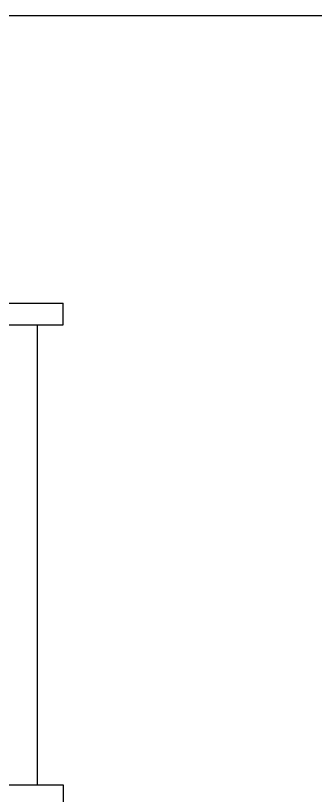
# Model space of a CAD drawing. Header units: inches. Extents: x -5096374 to -5070857, y -3259973 to -3243900.
# Drawn here: x -5078927.6 to -5078857.9, y -3259180.6 to -3258999.2 of the extents above; entities that cross this region are included whole.
import ezdxf

# ---------------------------------------------------------------- set-up
doc = ezdxf.new("R2010")
doc.units = ezdxf.units.IN
doc.header["$LTSCALE"] = 2
doc.header["$MEASUREMENT"] = 0
doc.layers.get('0').update_dxf_attribs({"linetype": 'CONTINUOUS'})

msp = doc.modelspace()

# ---------------------------------------------------------------- linework, layer by layer
at = {"ltscale": 0.5}
for p, q in [((-5079321.12, -3259066.1), (-5078916.52, -3259066.1)), ((-5078916.52, -3259071.1), (-5078916.52, -3259066.1)), ((-5079321.12, -3259071.1), (-5078916.52, -3259071.1)), ((-5078922.52, -3259178.1), (-5078922.52, -3259071.1)), ((-5078929.52, -3259178.1), (-5078916.52, -3259178.1)), ((-5078916.52, -3259178.1), (-5078916.52, -3259183.1))]:
    msp.add_line(p, q, dxfattribs=at)
msp.add_lwpolyline([(-5081464.67, -3258999.2), (-5077759.7, -3258999.2), (-5077759.7, -3259596.63), (-5081464.67, -3259596.63)], close=True, dxfattribs=at)

doc.saveas('drawing.dxf')
